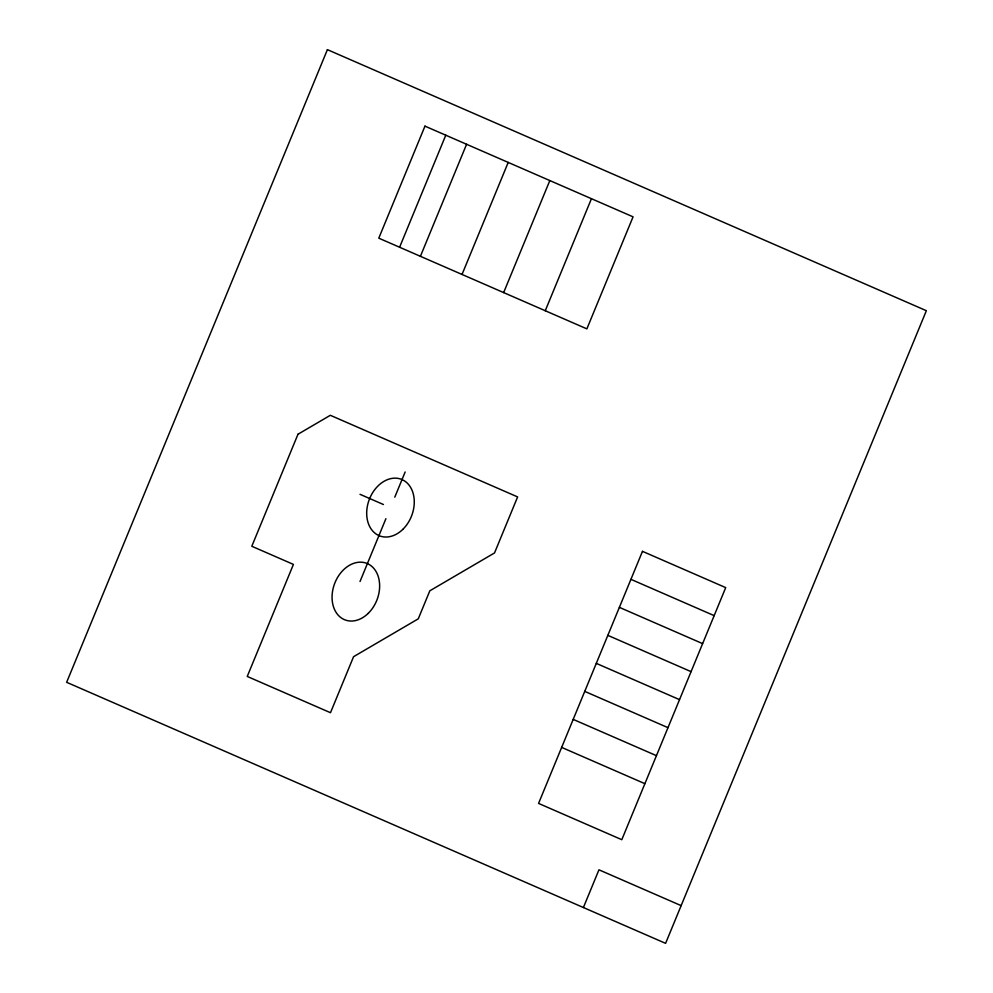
<?xml version="1.0" encoding="UTF-8"?>
<svg xmlns="http://www.w3.org/2000/svg" width="993" height="993" viewBox="0 0 993 993"><rect width="100%" height="100%" fill="white"/><g stroke="black" fill="none" stroke-linecap="round" stroke-linejoin="round"><path stroke-width="1.49" d="M399.596 247.245L445.783 135.209M420.411 256.318L466.586 144.283M462.03 274.453L508.205 162.418M360.012 581.513L385.905 518.694M394.792 497.145L405.156 471.985M503.65 292.587L549.824 180.552M545.256 310.735L591.443 198.699M583.4 907.528L598.953 869.806L681.148 905.628M630.927 579.341L714.153 615.623M360.025 494.315L383.435 504.518M619.384 607.356L702.61 643.625M607.84 635.359L691.066 671.64M596.296 663.374L679.522 699.643M584.74 691.376L667.979 727.658M573.197 719.391L656.435 755.661M561.653 747.394L644.891 783.676M327.405 49.65L66.643 682.303L665.595 943.35L926.357 310.697L327.405 49.65M297.987 434.239L251.8 546.262L293.419 564.409L247.245 676.444L330.483 712.713L353.57 656.696L418.276 618.825L429.82 590.81L494.526 552.94L517.614 496.922L330.334 415.297L297.987 434.239M424.967 126.136L378.792 238.171L586.875 328.869L633.062 216.834L424.967 126.136M642.471 551.338L538.566 803.411L621.804 839.693L725.709 587.62L642.471 551.338M368.093 613.475A30.299 22.69 -69.1 0 0 367.398 563.602A30.299 22.69 -69.1 0 0 332.059 597.761A30.299 22.69 -69.1 0 0 368.093 613.475M402.736 529.443A30.299 22.69 -69.1 0 0 402.028 479.582A30.299 22.69 -69.1 0 0 366.69 513.741A30.299 22.69 -69.1 0 0 402.736 529.443"/></g></svg>
